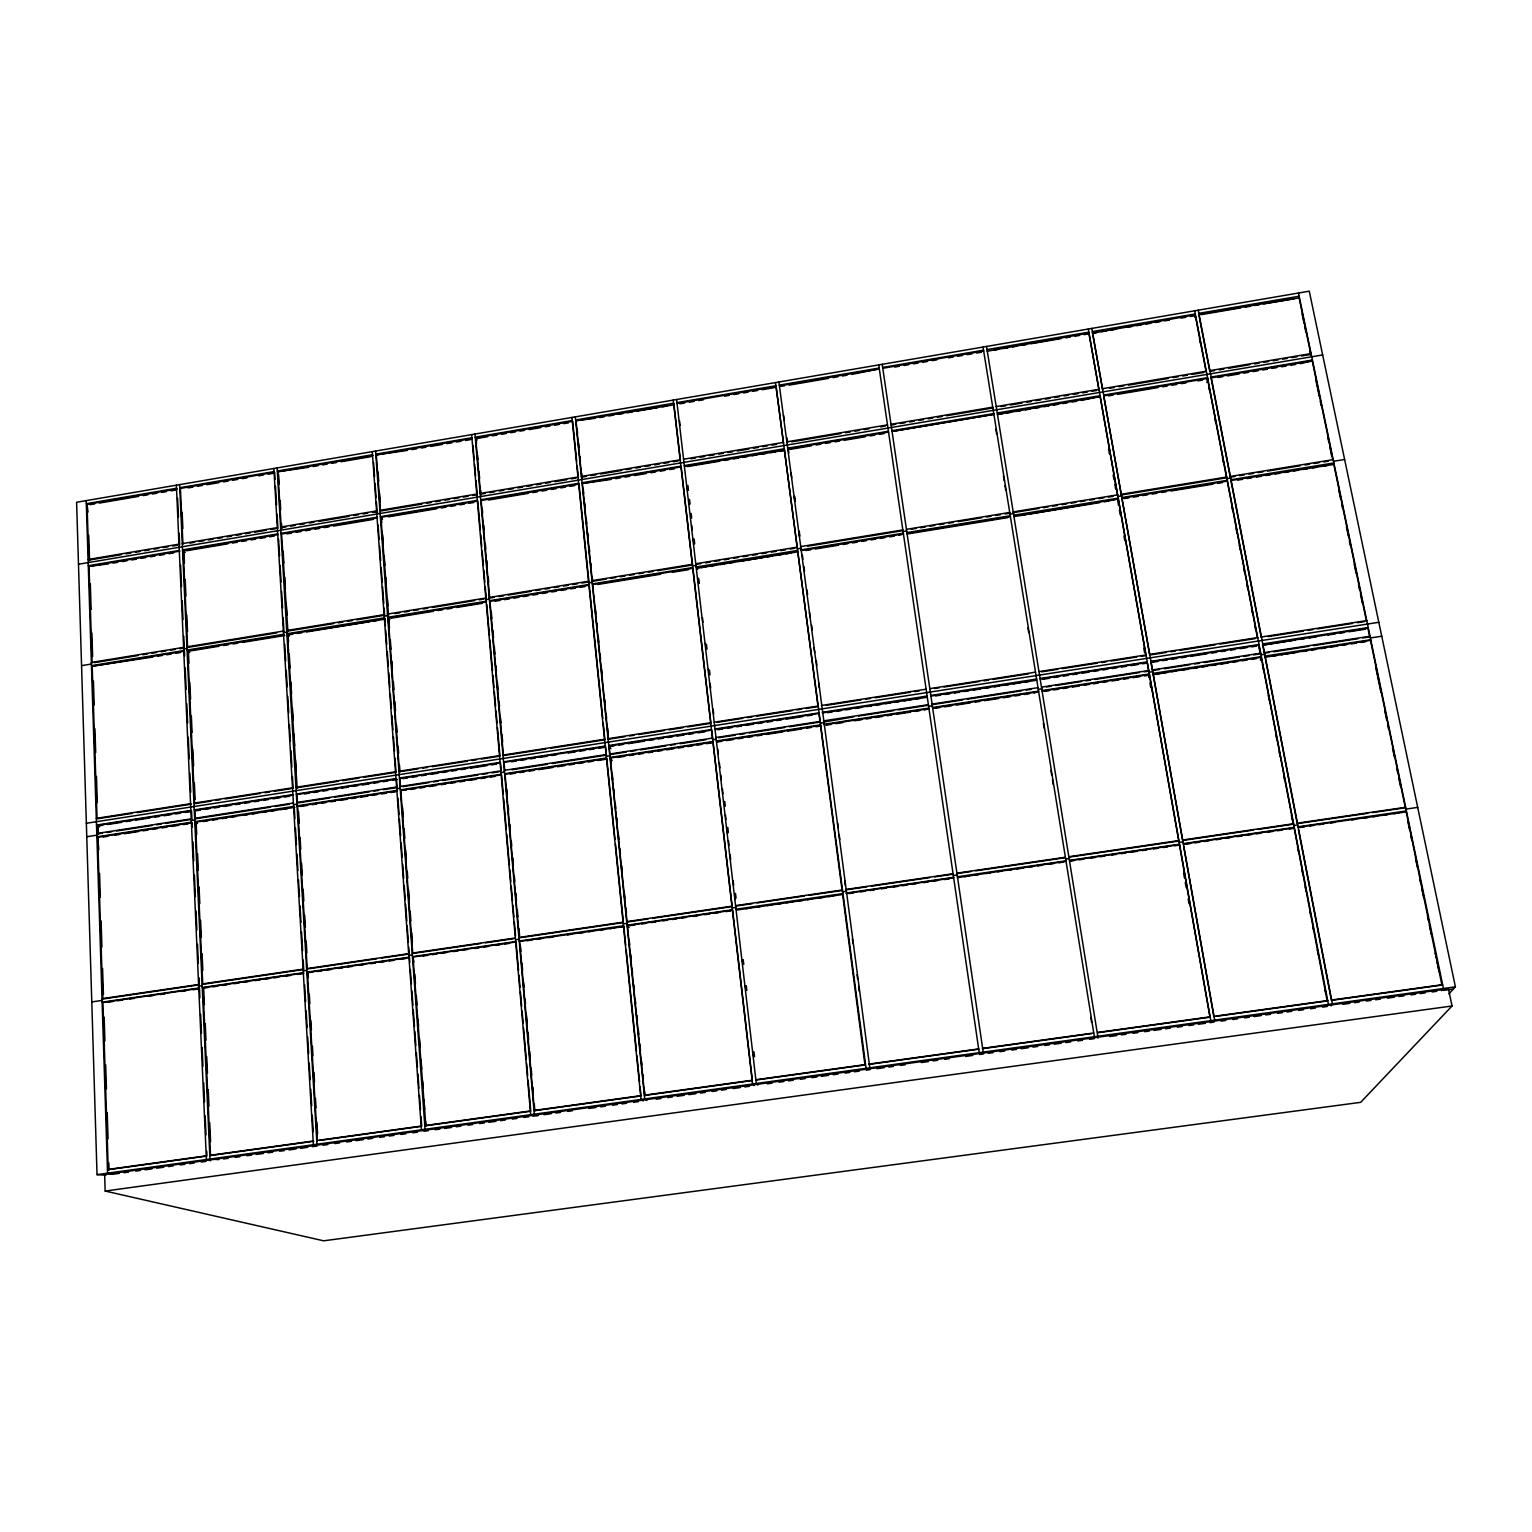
<?xml version="1.0" encoding="UTF-8"?>
<svg xmlns="http://www.w3.org/2000/svg" width="1532" height="1532" viewBox="0 0 1532 1532"><rect width="100%" height="100%" fill="white"/><g stroke="black" fill="none" stroke-linecap="round" stroke-linejoin="round"><path stroke-width="1.5" d="M1206.201 372.046L1195.171 314.826L1092.373 333.248L1097.046 332.463M1002.062 413.755L997.389 414.54L1100.091 396.501L1081.401 400.426M1013.935 516.61L1118.226 498.877L1104.285 501.864M1098.08 1038.121L986.512 346.443M1258.04 829.406L1293.41 824.216L1261.219 657.266L1152.964 674.616L1167.078 672.433M1194.883 317.392L1195.266 313.964L1092.412 331.563M1206.89 382.521L1207.561 377.638L1103.691 395.084M1298.753 297.955L1198.733 314.232L1209.801 371.453L1214.493 370.648M1234.926 476.433L1230.253 477.199L1211.046 377.868L1312.235 360.863L1300.285 363.659M1362.733 637.982L1369.761 636.891L1367.942 628.197L1262.464 645.183L1295.191 640.108M1260.434 660.349L1261.372 656.634L1153.117 673.391M1264.8 657.305L1370.489 640.357L1405.361 807.785L1372.461 812.611M1333.453 464.502L1230.885 480.493L1261.276 637.638M1405.84 811.941L1297.949 827.299M1327.267 1001.277L1294.119 827.855L1183.24 844.113M1331.04 1005.93L1332.4 1003.843L1198.235 310.192M1441.976 985.402L1406.127 811.424M1441.497 990.668L1443.431 988.485L1298.466 293.033M1448.946 993.904L1455.4 986.838L1309.266 291.176L76.6 502.266L97.033 1174.642L105.957 1175.216M1452.03 1005.988L1360.684 1102.331L323.654 1240.824L105.172 1191.053L104.655 1174.489L1448.429 988.753L1452.03 1005.988L105.172 1191.053M86.309 503.702L176.506 488.268M179.742 487.712L274.036 471.588M277.311 471.013L372.487 454.736M375.8 454.161L471.894 437.731M572.259 420.553L475.226 437.156L477.026 440.105M575.611 419.979L673.582 403.222M676.972 402.629L775.901 385.719M779.328 385.126L879.196 368.044M882.662 367.45L983.525 350.177M987.029 349.583L1088.869 332.157M1198.828 313.351L1299.136 296.193M121.449 554.641L88.837 560.138L87.056 504.392L177.195 488.976M182.94 544.281L180.431 488.421L274.649 472.296L275.051 479.305M285.89 526.97L281.218 527.755L277.905 471.741L373.023 455.464M421.913 504.066L380.434 511.056L376.336 454.908L472.354 438.478M586.45 476.375L581.739 477.161L575.994 420.745L674.195 404.774M677.278 403.433L776.13 386.524L783.541 443.188M882.815 368.274L983.601 351.02M90.101 504.679L94.716 503.875M99.331 503.09L138.589 496.368M143.223 495.583L147.838 494.798M152.453 494.013L157.068 493.208M161.683 492.423L166.318 491.638M170.933 490.853L175.548 490.049M188.149 487.904L192.86 487.099M197.571 486.295L202.281 485.491M206.973 484.687L218.75 482.676M223.461 481.871L228.172 481.048M232.864 480.244L237.575 479.439M242.286 478.635L246.997 477.831M258.774 475.82L263.466 475.016M268.177 474.211L272.887 473.407M308.641 467.298L277.905 471.741M313.275 466.494L317.909 465.709M322.563 464.924L327.197 464.119M331.831 463.334L336.465 462.53M341.1 461.745L371.242 456.593M407.282 450.427L376.336 454.908M411.955 449.623L416.647 448.819M421.319 448.014L425.992 447.229M430.684 446.425L442.384 444.414M447.057 443.629L451.749 442.825M456.421 442.02L461.113 441.216M465.785 440.412L470.477 439.627M487.674 436.677L476.126 438.65L476.548 443.342M492.289 435.892L496.904 435.088M501.5 434.303L506.115 433.518M510.731 432.733L515.346 431.947M519.961 431.143L524.576 430.358M529.191 429.573L540.719 427.6M545.335 426.815L549.95 426.03M554.565 425.226L559.18 424.441M563.795 423.655L568.41 422.87M595.01 418.313L575.994 420.745M599.663 417.527L604.317 416.723M608.97 415.938L613.643 415.134M618.296 414.329L622.95 413.544M627.603 412.74L632.276 411.955M636.929 411.15L657.879 407.569M662.552 406.765L667.205 405.98M679.94 403.797L684.632 402.993M689.343 402.188L694.034 401.384M698.745 400.58L703.456 399.775M724.617 396.156L729.309 395.352M734.019 394.547L738.711 393.743M743.422 392.939L748.133 392.135M752.825 391.33L757.536 390.526M762.227 389.722L773.986 387.711M784.403 385.93L779.539 385.93L879.349 368.867L851.658 374.421M789.037 385.126L828.467 378.385M833.121 377.6L837.755 376.795M842.389 376.01L847.024 375.225M894.669 367.067L899.341 366.263M904.033 365.459L908.706 364.673M913.398 363.869L918.089 363.065M922.762 362.261L927.454 361.456M932.126 360.652L936.818 359.867M948.538 357.856L953.21 357.052M957.902 356.247L962.575 355.462M967.267 354.658L971.939 353.854M976.631 353.049L981.323 352.245M994.077 350.062L998.711 349.277M1003.326 348.492L1007.941 347.687M1012.575 346.902L1017.191 346.117M1021.825 345.332L1026.44 344.528M1031.055 343.743L1061.101 338.61M1065.736 337.806L1070.351 337.021M1074.985 336.236L1079.6 335.431M1084.216 334.646L1088.85 333.861M1101.699 331.659L1106.372 330.855M1111.045 330.069L1115.717 329.265M1127.38 327.274L1132.052 326.469M1136.725 325.665L1141.378 324.88M1146.051 324.075L1150.724 323.271M1155.396 322.486L1160.069 321.682M1164.722 320.877L1169.395 320.092M1181.076 318.082L1185.73 317.296M1190.402 316.492L1195.075 315.688M1200.954 314.692L1240.537 307.913M1245.21 307.128L1249.863 306.323M1254.517 305.519L1259.17 304.734M1263.823 303.93L1294.1 298.759M88.09 559.486L178.995 544.166M182.27 543.63L277.311 527.621M280.605 527.065L376.566 510.903M379.898 510.348L476.778 494.032M480.148 493.476L577.966 477.007M581.356 476.433L680.151 459.791M683.559 459.217L783.312 442.422M786.778 441.848L887.507 424.881M890.992 424.307L992.717 407.167M996.26 406.574L1098.999 389.281M1102.542 388.688L1206.316 371.204M1209.916 370.61L1311.086 353.566M126.103 553.856L130.756 553.071M135.429 552.286L140.082 551.501M144.736 550.716L149.408 549.931M154.062 549.145L158.715 548.36M163.369 547.575L168.041 546.809M172.695 546.024L177.348 545.239M189.891 543.113L194.526 542.347M199.16 541.562L203.794 540.777M208.429 540.011L213.063 539.226M217.697 538.441L222.332 537.655M226.966 536.889L231.6 536.104M236.234 535.319L240.85 534.534M245.484 533.768L250.118 532.983M254.752 532.198L266.338 530.244M270.973 529.478L275.607 528.693M290.563 526.165L295.255 525.38M299.927 524.595L304.6 523.81M309.272 523.025L313.964 522.24M318.637 521.455L349.047 516.341M353.72 515.537L358.392 514.752M363.065 513.967L367.757 513.182M372.429 512.397L377.638 512.301M426.528 503.281L431.143 502.515M435.758 501.73L440.354 500.964M444.969 500.179L449.585 499.413M454.2 498.628L458.796 497.862M463.411 497.077L468.026 496.311M472.641 495.525L477.237 494.759L476.031 480.684M485.261 493.4L480.608 494.185L475.686 437.903L572.642 421.319L576.683 461.285M489.914 492.615L494.568 491.829M499.221 491.044L503.875 490.278M508.528 489.493L513.182 488.708M517.835 487.923L522.489 487.138M527.142 486.353L531.815 485.567M536.468 484.782L541.122 483.997M545.775 483.212L550.428 482.427M555.082 481.642L566.725 479.688M571.379 478.903L576.032 478.118M591.141 475.571L595.852 474.786M600.544 474.001L621.705 470.439M626.397 469.654L631.088 468.849M635.799 468.064L640.491 467.279M645.202 466.475L649.894 465.69M654.604 464.905L659.296 464.1M664.007 463.315L668.699 462.53M673.391 461.726L678.102 460.94M690.817 458.796L695.451 458.03M700.105 457.245L704.739 456.459M709.373 455.674L714.008 454.908M718.642 454.123L723.276 453.338M727.911 452.553L732.545 451.787M737.179 451.002L748.765 449.048M753.418 448.263L758.053 447.478M762.687 446.712L767.321 445.927M771.956 445.142L776.59 444.357M791.68 441.829L840.838 433.556M845.511 432.771L850.203 431.967M854.875 431.181L859.567 430.396M864.24 429.611L868.931 428.826M880.632 426.853L885.305 426.068M891.145 425.092L895.76 424.307M900.376 423.521L904.991 422.755M909.625 421.97L914.24 421.185M918.855 420.419L923.49 419.634M928.105 418.868L932.72 418.083M937.335 417.298L941.969 416.532M946.585 415.746L992.793 407.972M1000.971 406.593L1005.643 405.808M1010.316 405.022L1021.978 403.069M1026.631 402.265L1031.304 401.48M1035.977 400.695L1040.63 399.909M1045.303 399.124L1049.975 398.339M1054.629 397.554L1059.301 396.769M1063.974 395.984L1068.627 395.199M1073.3 394.413L1077.973 393.628M1082.626 392.843L1087.299 392.058M1091.971 391.273L1096.625 390.488M1109.589 388.305L1114.3 387.519M1119.011 386.715L1123.722 385.93M1128.452 385.145L1168.495 378.404M1173.225 377.6L1177.936 376.815M1182.647 376.01L1187.357 375.225M1192.068 374.421L1203.846 372.448M1219.204 369.863L1223.915 369.078M1228.607 368.274L1249.767 364.712M1254.478 363.927L1259.17 363.141M1263.881 362.337L1268.573 361.552M1273.284 360.767L1277.975 359.963M1282.686 359.177L1287.378 358.392M1292.089 357.588L1296.781 356.803M1301.491 356.018L1310.894 354.428L1298.944 297.074M78.477 564.236L1322.671 354.945M88.282 565.729L179.282 550.448M277.675 533.902L182.538 549.892L185.2 552.477M280.969 533.347L377.025 517.203M477.333 500.351L380.357 516.648L382.445 519.367M480.684 499.777L578.617 483.327M582.007 482.752L680.878 466.149M684.306 465.575L784.154 448.78M888.445 431.258L787.601 448.206L788.923 452.668M891.93 430.664L993.751 413.563M997.294 412.97L1100.129 395.677M1211.161 377.025L1312.426 360.001M92.112 663.03L89.028 566.38L179.972 551.099M278.288 534.572L183.227 550.562L187.593 647.423L276.928 632.85M287.92 631.739L281.582 534.036L377.561 517.893M494.3 597.346L489.685 598.112L481.144 500.504L579 484.055L588.92 581.911L581.988 583.041M606.327 579.058L592.348 581.337L582.39 483.48L681.185 466.877L692.56 564.982L657.611 570.689M684.613 466.303L784.595 450.293L779.96 451.078M787.831 448.972L888.579 432.043M108.408 563.891L89.028 566.38M113.062 563.106L117.734 562.321M122.388 561.535L127.041 560.75M131.714 559.965L136.367 559.18M141.021 558.395L145.693 557.629M150.347 556.844L155 556.059M159.673 555.273L164.326 554.488M168.98 553.703L173.652 552.918M186.215 550.811L227.923 543.803M232.558 543.037L237.192 542.251M241.826 541.466L246.46 540.7M251.095 539.915L255.729 539.13M260.344 538.364L264.979 537.579M269.613 536.794L274.247 536.028M286.867 533.902L291.54 533.117M296.212 532.332L300.904 531.547M305.577 530.761L310.249 529.976M314.922 529.191L319.614 528.406M324.286 527.621L328.959 526.836M333.65 526.05L373.406 519.367M388.324 516.858L436.754 508.72M441.35 507.954L445.965 507.169M450.58 506.403L455.195 505.637M459.791 504.851L464.407 504.085M469.022 503.3L473.637 502.534M488.593 500.026L528.157 493.361M532.81 492.595L537.464 491.81M542.117 491.025L546.79 490.24M551.443 489.455L556.097 488.67M560.75 487.904L565.404 487.119M570.057 486.333L574.711 485.548M610.962 479.459L582.39 483.48M615.673 478.673L620.364 477.888M625.075 477.084L629.767 476.299M634.478 475.514L646.217 473.541M650.928 472.756L655.619 471.952M660.33 471.167L665.022 470.381M669.733 469.596L674.425 468.792M687.217 466.647L719.676 461.189M724.31 460.423L728.945 459.638M733.598 458.853L738.232 458.087M742.867 457.302L747.501 456.517M752.135 455.751L756.77 454.966M761.404 454.181L766.057 453.415M770.692 452.629L775.326 451.844M788.042 449.719L811.462 445.774M816.135 444.989L820.826 444.203M825.518 443.418L830.191 442.633M834.883 441.848L839.555 441.063M844.247 440.278L865.312 436.735M869.985 435.95L874.676 435.165M879.349 434.379L884.041 433.594M1006.735 412.97L1011.407 412.204M1016.061 411.419L1020.733 410.633M1025.406 409.848L1030.059 409.063M1034.732 408.278L1039.405 407.493M1044.077 406.708L1048.731 405.923M1053.403 405.137L1058.076 404.352M1062.729 403.567L1067.402 402.782M1072.074 401.997L1076.747 401.212M1108.345 395.907L1113.055 395.122M1117.766 394.318L1157.847 387.596M1162.558 386.811L1167.269 386.007M1171.98 385.221L1176.691 384.436M1181.402 383.632L1186.113 382.847M1197.909 380.855L1202.62 380.07M1217.978 377.485L1222.689 376.7M1227.381 375.915L1239.139 373.942M1243.85 373.138L1248.542 372.353M1253.253 371.567L1257.964 370.782M1262.655 369.978L1267.366 369.193M1272.058 368.408L1276.769 367.623M1281.48 366.818L1286.171 366.033M1290.882 365.248L1295.574 364.463M91.346 662.437L183.591 647.385M186.904 646.83L283.363 631.088M286.695 630.533L384.092 614.638M387.462 614.083L485.816 598.016M489.225 597.461L588.537 581.241M591.965 580.685L692.273 564.312M695.739 563.738L797.042 547.192M800.547 546.618L902.846 529.919M906.389 529.344L1009.722 512.454M1013.303 511.88L1117.671 494.836M1121.29 494.242L1226.73 477.026M1230.388 476.433L1333.204 459.638M94.409 662.647L138.206 655.505M142.802 654.738L147.417 653.992M152.032 653.245L156.628 652.479M161.243 651.732L165.858 650.985M170.454 650.238L175.069 649.472M179.684 648.725L184.28 647.979L183.763 636.163M287.307 631.146L333.65 623.581M338.285 622.835L342.919 622.069M347.553 621.322L352.188 620.556M356.822 619.809L382.311 615.634M395.026 613.566L399.699 612.8M404.371 612.034L409.063 611.268M413.736 610.502L418.428 609.736M423.1 608.97L427.773 608.223M432.464 607.457L474.575 600.582M479.248 599.816L483.94 599.05M498.915 596.599L503.53 595.852M508.145 595.086L531.221 591.333M535.836 590.567L540.451 589.82M545.066 589.073L549.682 588.307M554.297 587.56L558.912 586.813M563.527 586.047L568.142 585.301M572.757 584.535L577.373 583.788M611 578.292L615.653 577.545M620.326 576.779L624.979 576.013M629.633 575.247L634.305 574.5M638.959 573.734L643.632 572.968M648.285 572.221L652.938 571.455M696.045 564.408L700.756 563.642M705.448 562.876L710.159 562.11M714.87 561.344L719.58 560.578M724.291 559.812L729.002 559.027M733.694 558.261L738.405 557.495M743.116 556.729L747.827 555.963M752.538 555.197L757.229 554.431M761.94 553.646L766.651 552.88M771.362 552.114L776.073 551.348M780.784 550.582L785.476 549.816M790.186 549.05L794.897 548.264M807.728 546.177L902.98 530.627M911.214 529.287L915.906 528.521M920.598 527.755L925.29 526.989M929.981 526.223L934.692 525.457M939.384 524.691L944.076 523.925M948.768 523.159L953.459 522.393M958.151 521.627L981.61 517.778M986.302 517.012L990.993 516.246M995.685 515.48L1000.377 514.714M1005.088 513.948L1009.779 513.182M1013.341 512.607L1038.849 508.452M1043.484 507.686L1048.118 506.939M1052.752 506.173L1057.386 505.407M1062.021 504.66L1066.655 503.894M1071.289 503.147L1075.924 502.381M1080.558 501.634L1085.192 500.868M1089.827 500.121L1094.461 499.355M1099.095 498.609L1103.729 497.843M1108.364 497.096L1112.998 496.33M1239.579 475.667L1244.252 474.901M1248.925 474.135L1253.597 473.388M1258.27 472.622L1262.943 471.856M1267.615 471.09L1300.285 465.747M1304.958 465L1309.63 464.234M1314.303 463.468L1318.975 462.702M1323.648 461.936L1328.321 461.17M81.56 665.654L91.403 664.045M183.668 648.993L186.981 648.438M283.458 632.697L286.79 632.161M384.206 616.247L387.577 615.711M485.95 599.644L489.359 599.089M588.69 582.869L592.137 582.313M692.464 565.94L695.93 565.365L697.673 569.33M797.253 548.839L800.757 548.264M903.095 531.547L906.638 530.972M1009.99 514.101L1013.571 513.526M1117.977 496.483L1121.596 495.889M1227.055 478.673L1230.694 478.08M1333.549 461.285L1344.617 459.485M91.46 665.654L183.744 650.602M283.554 634.325L187.057 650.066L189.738 652.383M384.321 617.875L286.886 633.769L289.28 636.144M486.084 601.272L387.711 617.319L389.798 619.771M489.493 600.716L588.862 584.496M592.31 583.941L692.636 567.568M696.122 566.993L797.463 550.467M800.968 549.892L903.325 533.193M906.867 532.619L1010.258 515.748M1013.839 515.173L1118.264 498.13M1121.884 497.536L1227.362 480.32M1231.019 479.727L1333.893 462.951M132.384 813.339L97.071 818.835L92.207 666.228L184.434 651.196L184.644 655.964M284.167 634.918L187.747 650.66L194.641 803.649L211.052 801.083M385.394 619.1L287.499 634.382L297.151 788.271M486.544 601.904L388.247 617.951L399.469 771.764M797.885 551.846L696.715 568.334M801.198 550.582L903.459 533.902L898.939 535.357M907.001 533.327L1010.297 516.476M152.855 657.037L92.207 666.228M157.451 656.29L162.066 655.524M166.682 654.777L171.278 654.03M175.893 653.283L180.508 652.517M218.961 646.255L188.417 651.234L188.953 663.184M223.672 645.489L228.364 644.723M233.056 643.957L237.766 643.191M242.458 642.425L284.76 635.512M292.727 634.229L288.112 634.976L288.514 642.042M297.361 633.463L301.995 632.716M306.63 631.95L369.174 621.762M373.808 620.996L378.442 620.249M391.1 618.181L433.211 611.306M437.884 610.54L442.556 609.793M447.248 609.027L451.921 608.261M456.593 607.495L482.331 603.302M495.123 601.214L499.853 600.448M504.583 599.663L509.313 598.897M514.024 598.131L518.754 597.365M523.484 596.58L528.195 595.814M532.925 595.048L537.655 594.282M542.366 593.516L547.096 592.731M551.826 591.965L556.537 591.199M561.267 590.433L565.997 589.648M570.727 588.882L575.438 588.116M580.168 587.35L584.898 586.565M597.71 584.477L660.618 574.232M672.28 572.317L688.577 569.655M701.426 567.568L706.118 566.802M710.829 566.036L715.54 565.27M720.251 564.504L724.942 563.738M729.653 562.972L734.364 562.206M739.075 561.421L762.591 557.591M767.302 556.825L772.013 556.059M776.724 555.293L781.416 554.527M786.127 553.761L790.838 552.995M806.043 550.505L810.696 549.758M815.33 548.992L838.559 545.201M843.213 544.454L847.847 543.688M852.501 542.941L857.135 542.175M861.788 541.409L866.423 540.662M871.076 539.896L875.73 539.149M880.364 538.383L885.017 537.636M889.652 536.87L894.305 536.104M907.135 534.017L1007.999 517.567M1020.867 515.48L1025.502 514.714M1030.136 513.967L1099.65 502.63M1124.143 498.628L1128.816 497.862M1133.488 497.096L1138.18 496.349M1142.853 495.583L1147.545 494.817M1152.217 494.051L1156.909 493.285M1161.582 492.519L1166.254 491.753M1170.946 491.006L1213.076 484.131M1217.748 483.365L1222.421 482.599M1237.76 480.11L1242.433 479.344M1247.105 478.578L1251.759 477.812M1256.432 477.065L1261.104 476.299M1265.777 475.533L1270.43 474.767M1275.103 474.001L1279.775 473.254M1284.448 472.488L1289.101 471.722M1293.774 470.956L1298.447 470.209M1303.119 469.443L1307.792 468.677M1312.445 467.911L1317.118 467.164M1321.79 466.398L1326.463 465.632M96.305 818.356L190.562 803.687M193.932 803.151L292.516 787.812M295.925 787.276L395.486 771.783M398.933 771.247L499.489 755.602M502.975 755.065L604.527 739.247M608.051 738.692L710.637 722.721M714.199 722.185L817.839 706.041M821.42 705.486L926.113 689.189M929.752 688.634L1035.517 672.165M1039.175 671.591L1146.032 654.949M1149.728 654.375L1257.695 637.58M1261.449 636.986L1366.755 620.594M137.095 812.592L191.251 804.166M215.744 800.355L220.436 799.627M225.127 798.9L260.306 793.423M264.998 792.695L269.689 791.967M274.381 791.24L290.793 788.674M296.557 787.793L338.189 781.301M342.823 780.592L359.005 778.065M363.639 777.337L396.022 772.3L394.988 758.11M401.805 771.4L418.159 768.853M422.832 768.126L427.505 767.398M432.177 766.67L467.241 761.212M471.913 760.485L476.586 759.757M481.259 759.029L497.613 756.502M602.746 718.374L589.245 585.167L489.953 601.348L503.434 755.582L545.909 748.976M550.639 748.248L604.91 739.784L603.225 723.142M624.73 736.701L608.434 739.247L592.673 584.592L692.943 568.238L710.944 723.295L687.638 726.915M629.403 735.973L634.057 735.264M638.71 734.537L664.352 730.534M669.005 729.826L682.985 727.643M716.842 722.376L742.733 718.336M747.444 717.608L752.135 716.88M756.846 716.153L792.159 710.657M796.851 709.929L801.562 709.182M806.272 708.454L818.031 706.616L797.674 551.156M826.284 705.333L861.137 699.913M865.791 699.186L870.444 698.477M875.098 697.749L909.97 692.311M914.604 691.602L919.257 690.875M934.558 688.481L939.25 687.753M943.942 687.025L979.178 681.548M983.87 680.821L988.561 680.093M993.272 679.346L1028.489 673.869M1041.511 671.839L1057.769 669.312M1062.404 668.584L1097.218 663.165M1101.872 662.456L1106.506 661.728M1111.16 661.001L1136.687 657.037M1141.321 656.309L1145.974 655.581L1118.226 498.877M1166.082 652.46L1149.67 655.007L1121.845 498.283L1227.228 481.086L1257.542 638.231M1170.774 651.732L1175.465 651.004M1180.157 650.277L1215.336 644.8M1220.027 644.072L1255.187 638.595M1268.285 636.546L1303.368 631.088M1308.041 630.361L1312.713 629.633M1317.405 628.905L1352.469 623.447M1357.141 622.72L1364.169 621.628M86.347 823.278L1378.819 622.298M190.849 810.409L96.516 825.078L99.523 826.878M194.238 809.892L292.899 794.572M296.327 794.036L395.984 778.562M399.431 778.026L500.083 762.381M503.568 761.844L605.217 746.046M711.442 729.558L608.74 745.51L610.942 748.669M715.004 729.002L818.72 712.897M822.32 712.323L927.109 696.045M930.747 695.49L1036.628 679.04M1040.285 678.465L1147.257 661.862M1150.953 661.288L1259.036 644.493M1262.789 643.919L1368.191 627.545M293.531 795.051L194.947 810.371L195.33 818.797L270.532 807.153M329.897 797.942L297.438 802.979L296.94 794.534L396.52 779.06L397.133 787.544L383.23 789.689M504.756 770.864L504.028 762.362L605.6 746.601L606.461 755.104L552.075 763.53M715.291 729.558L818.931 713.452L820.06 722.032L789.401 726.781M822.531 712.897L927.358 697.213M930.862 696.083L1036.666 680.246M1040.305 679.078L1147.181 662.475L1148.713 671.131L1144.059 671.839M102.759 825.25L98.048 825.997L98.316 834.385L97.282 825.537L191.557 810.888L191.94 819.314L165.973 823.335M107.47 824.522L121.583 822.339M126.294 821.612L131.005 820.865M135.716 820.137L149.849 817.954M154.56 817.207L159.271 816.479M163.981 815.752L171.048 814.66M175.759 813.932L180.47 813.186M185.18 812.458L189.891 811.73M195.617 810.83L200.309 810.102M205.001 809.375L209.692 808.647M214.384 807.919L219.076 807.192M223.768 806.464L230.815 805.372M235.507 804.645L240.198 803.917M244.89 803.189L249.563 802.462M254.255 801.734L258.946 801.006M263.638 800.279L268.33 799.551M273.022 798.823L280.069 797.732M284.76 797.004L289.452 796.276M304.485 793.94L309.119 793.212M313.754 792.504L318.369 791.776M323.003 791.067L327.637 790.34M332.252 789.631L336.887 788.903M341.521 788.176L348.453 787.103M353.088 786.395L357.722 785.667M362.337 784.958L369.289 783.867M373.904 783.158L378.538 782.431M383.172 781.722L387.788 780.994M392.422 780.286L397.056 779.558M402.839 778.658L407.512 777.93M412.185 777.222L416.857 776.494M421.53 775.767L426.202 775.039M430.875 774.311L437.884 773.22M442.556 772.492L447.229 771.764M451.902 771.036L456.593 770.309M461.266 769.6L465.939 768.873M470.611 768.145L486.965 765.598M491.638 764.87L496.311 764.142M511.554 761.787L516.265 761.059M520.995 760.312L525.706 759.585M530.436 758.857L535.147 758.11M539.877 757.383L546.962 756.291M551.673 755.544L556.403 754.816M568.2 752.978L575.285 751.886M579.996 751.159L584.726 750.412M589.456 749.684L594.167 748.957M598.897 748.229L603.608 747.482M609.487 746.582L614.14 745.854M618.813 745.127L623.467 744.399M628.12 743.69L644.436 741.143M649.108 740.416L653.762 739.707M658.415 738.979L663.088 738.252M667.741 737.524L672.395 736.815M677.067 736.088L684.057 734.996M688.711 734.268L693.364 733.56M698.037 732.832L705.026 731.741M717.914 729.73L722.625 729.002M727.336 728.274L732.047 727.547M736.758 726.819L741.45 726.091M746.161 725.345L753.227 724.253M757.938 723.525L762.649 722.798M767.36 722.07L772.051 721.342M776.762 720.595L781.473 719.868M786.184 719.14L802.653 716.574M807.364 715.846L812.075 715.118M827.376 712.744L832.029 712.016M836.683 711.308L841.317 710.58M845.97 709.852L850.624 709.125M855.277 708.416L862.248 707.324M866.901 706.616L871.555 705.888M876.208 705.16L880.843 704.433M885.496 703.724L890.149 702.997M894.803 702.269L899.456 701.56M904.091 700.833L911.08 699.741M915.715 699.032L920.368 698.305M935.669 695.93L940.361 695.202M945.072 694.475L949.763 693.747M954.455 693.019L959.166 692.273M963.858 691.545L968.55 690.817M973.26 690.089L980.308 688.998M984.999 688.27L989.691 687.542M994.402 686.815L999.094 686.087M1003.786 685.359L1008.477 684.613M1013.188 683.885L1020.235 682.793M1024.927 682.066L1029.619 681.338M1042.66 679.308L1049.631 678.236M1054.265 677.508L1058.899 676.799M1063.553 676.072L1068.187 675.344M1072.84 674.635L1077.475 673.908M1082.128 673.18L1089.08 672.108M1093.733 671.38L1098.367 670.671M1103.021 669.944L1107.655 669.216M1112.309 668.507L1116.943 667.78M1121.577 667.052L1126.231 666.343M1130.865 665.616L1137.836 664.543M1142.489 663.816L1147.123 663.088M1150.819 662.513L1157.866 661.422M1162.558 660.694L1167.25 659.966M1171.942 659.239L1176.633 658.511M1181.325 657.783L1185.998 657.056M1190.69 656.328L1207.12 653.781M1211.812 653.053L1216.504 652.326M1221.196 651.598L1225.887 650.87M1230.579 650.143L1235.271 649.415M1239.963 648.687L1246.991 647.596M1251.682 646.868L1256.374 646.14M1299.883 639.38L1304.555 638.653M1309.228 637.925L1316.256 636.833M1327.938 635.014L1334.966 633.922M1339.638 633.195L1344.311 632.467M1348.983 631.758L1365.357 629.212M96.784 833.485L191.232 818.854M194.621 818.318L293.397 803.017M296.825 802.481L396.596 787.027M400.043 786.49L500.811 770.883M504.315 770.347L606.097 754.567M609.621 754.031L712.437 738.098M715.999 737.543L819.85 721.457M823.45 720.902L928.373 704.643M932.011 704.088L1038.007 687.657M1041.683 687.102L1148.789 670.499M1152.504 669.924L1260.702 653.168M1264.455 652.575L1370.01 636.24M97.55 833.944L102.28 833.197M106.991 832.47L111.702 831.742M116.432 831.014L151.821 825.537M156.532 824.79L161.262 824.063M275.224 806.426L289.318 804.223M334.531 797.234L369.308 791.852M373.942 791.125L378.595 790.416M402.935 786.644L428.692 782.641M433.365 781.914L438.056 781.205M442.729 780.477L477.85 775.039M482.542 774.311L487.233 773.583M491.906 772.856L498.934 771.764M511.86 769.773L547.345 764.277M626.339 752.04L609.985 754.567L609.123 746.046L711.729 730.113L712.725 738.654M631.012 751.312L635.665 750.584M640.338 749.857L666.018 745.893M670.69 745.165L675.363 744.437M680.036 743.709L705.716 739.745M718.642 737.735L735.149 735.188M739.86 734.441L744.59 733.713M749.301 732.985L784.671 727.509M853.937 716.784L823.852 722.032M858.59 716.057L893.539 710.637M898.212 709.929L928.488 705.237M932.126 704.663L962.728 699.933M967.42 699.205L1021.557 690.817M1026.268 690.089L1030.979 689.362M1046.356 686.968L1051.009 686.259M1055.663 685.532L1081.247 681.568M1085.901 680.859L1090.554 680.131M1095.208 679.404L1139.406 672.567M1154.783 670.173L1159.475 669.446M1164.186 668.718L1190.038 664.716M1194.73 663.988L1199.441 663.26M1204.133 662.533L1239.388 657.075M1244.099 656.347L1248.791 655.619M1253.502 654.892L1260.549 653.8L1258.883 645.144L1150.896 661.901L1152.428 670.556M1268.975 652.498L1264.283 653.226L1262.617 644.551M1273.667 651.77L1308.826 646.332M1313.518 645.604L1358.041 638.691M86.769 836.721L96.842 835.17M191.309 820.539L194.698 820.003M293.493 804.702L296.921 804.185M396.711 788.731L400.178 788.195M500.964 772.588L504.449 772.051M606.27 756.291L609.793 755.736M712.629 739.822L716.191 739.267M820.08 723.181L823.68 722.625M928.622 706.367L932.26 705.812M1038.294 689.381L1041.971 688.826M1149.096 672.242L1152.811 671.667M1261.047 654.892L1264.8 654.317M1370.374 637.963L1381.749 636.22M96.88 836.855L191.385 822.224M293.608 806.407L194.775 821.688L197.494 823.527M297.017 805.87L396.845 790.435M400.292 789.899L501.117 774.292M504.603 773.756L606.442 757.995M712.82 741.526L609.966 757.44L612.149 760.561M716.382 740.971L820.309 724.904M823.91 724.33L928.871 708.09M932.509 707.535L1038.562 691.123M1042.239 690.549L1149.402 673.965L1149 677.565L1148.387 674.118M1265.126 656.06L1370.738 639.706M199.007 977.684L199.313 984.827L102.816 998.998L97.665 837.295L192.094 822.684L192.304 827.452M294.833 807.364L195.464 822.167L202.779 984.329L303.738 969.507L303.183 960.066M397.382 790.933L297.648 806.368L307.243 968.99L376.776 958.783M480.646 943.54L412.759 953.498L400.829 790.397L501.577 774.809L503.224 793.768M615.481 844.113L623.428 922.57L519.348 937.852L505.062 774.273L606.806 758.532L615.002 839.364M713.108 742.082L610.33 757.976L627.048 922.034L648.074 918.951M716.67 741.526L820.501 725.459L841.796 888.12M824.101 724.904L928.986 708.665L924.447 709.967M932.624 708.11L1038.6 691.717L1033.909 693.038M1042.258 691.143L1149.326 674.578L1178.797 841.049L1069.144 857.135M103.142 837.027L107.853 836.28M114.938 835.189L119.649 834.461M124.36 833.734L138.512 831.55M143.242 830.823L147.953 830.076M152.664 829.348L157.394 828.62M162.105 827.893L166.816 827.165M171.546 826.437L178.612 825.346M183.342 824.618L188.053 823.89M203.201 821.535L207.912 820.807M212.603 820.08L217.295 819.352M222.006 818.624L226.698 817.897M231.389 817.169L236.1 816.441M243.148 815.369L247.839 814.641M252.55 813.913L257.242 813.186M261.934 812.458L266.645 811.73M271.336 811.003L276.028 810.275M280.739 809.547L287.786 808.456M300.559 806.483L307.53 805.392M312.164 804.683L316.798 803.974M321.433 803.247L326.067 802.538M330.701 801.811L335.336 801.102M339.97 800.374L346.921 799.302M351.556 798.593L356.19 797.866M360.824 797.157L367.776 796.085M372.41 795.357L377.044 794.648M381.679 793.921L386.313 793.212M390.947 792.484L395.601 791.776M406.037 790.167L400.829 790.397M410.729 789.44L415.402 788.712M420.094 787.984L424.766 787.257M429.458 786.529L436.467 785.456M441.159 784.729L445.831 784.001M450.523 783.273L455.195 782.546M459.887 781.837L464.56 781.109M469.252 780.382L476.28 779.29M480.952 778.562L485.625 777.854M490.317 777.126L494.989 776.398M510.233 774.043L514.963 773.315M519.693 772.568L524.423 771.841M529.153 771.113L533.883 770.385M538.613 769.658L552.803 767.455M557.533 766.728L564.619 765.636M569.349 764.889L574.079 764.162M578.809 763.434L583.539 762.706M588.269 761.978L592.999 761.232M597.729 760.504L604.814 759.412M617.702 757.421L624.711 756.329M629.384 755.602L634.037 754.893M638.71 754.165L643.383 753.438M648.055 752.729L652.709 752.001M657.381 751.274L662.054 750.546M666.726 749.837L673.716 748.746M678.389 748.018L683.061 747.31M687.734 746.582L692.387 745.854M697.06 745.146L701.733 744.418M706.405 743.69L713.395 742.618M716.957 742.062L721.668 741.335M726.398 740.607L733.464 739.516M738.175 738.769L742.905 738.041M747.616 737.313L752.327 736.586M757.038 735.858L761.768 735.13M766.479 734.403L782.986 731.856M787.697 731.128L801.849 728.926M806.56 728.198L811.271 727.47M815.982 726.743L820.712 726.015M826.629 725.096L831.282 724.368M835.955 723.659L842.926 722.568M854.569 720.768L861.558 719.695M866.231 718.968L870.885 718.259M875.538 717.531L882.528 716.44M887.181 715.731L891.835 715.004M896.507 714.295L910.468 712.131M915.14 711.403L919.794 710.676M935.095 708.32L939.805 707.592M944.497 706.865L951.563 705.773M956.274 705.046L970.388 702.862M975.099 702.135L979.791 701.407M984.502 700.679L998.615 698.496M1003.326 697.769L1010.392 696.677M1015.084 695.949L1019.795 695.222M1024.506 694.494L1029.198 693.766M1044.613 691.372L1049.267 690.664M1053.92 689.936L1058.574 689.208M1063.227 688.5L1067.861 687.772M1072.515 687.064L1079.505 685.972M1084.139 685.264L1088.792 684.536M1093.446 683.827L1098.099 683.1M1102.753 682.372L1107.406 681.663M1112.06 680.936L1119.03 679.863M1123.684 679.136L1128.337 678.427M1132.991 677.699L1139.961 676.627M1144.615 675.899L1149.268 675.191M1171.769 671.705L1176.461 670.978M1181.172 670.25L1188.219 669.158M1192.911 668.431L1197.622 667.703M1202.314 666.975L1207.005 666.248M1211.716 665.52L1216.408 664.792M1221.119 664.065L1228.166 662.973M1232.858 662.245L1237.55 661.518M1242.261 660.79L1246.952 660.062M1251.663 659.354L1256.355 658.626M1271.828 656.232L1276.52 655.505M1281.212 654.777L1297.604 652.23M1302.296 651.521L1306.968 650.794M1311.66 650.066L1316.352 649.338M1321.024 648.611L1325.716 647.883M1330.408 647.155L1337.436 646.083M1342.109 645.355L1346.8 644.627M1351.492 643.9L1356.165 643.172M1360.856 642.444L1365.548 641.736M102.031 998.653L198.605 984.482M202.071 983.965L303.106 969.143M306.611 968.626L408.68 953.632M412.204 953.115L515.327 937.986M518.888 937.45L623.064 922.168M626.684 921.632L731.932 906.178M735.571 905.642L841.93 890.035M845.607 889.498L953.076 873.719M956.791 873.163L1065.391 857.231M1069.144 856.675L1178.893 840.551M1182.704 839.996L1293.602 823.718M1297.451 823.144L1405.667 807.268M381.411 958.094L409.216 954.015L408.699 946.929M485.338 942.85L513.431 938.714M652.747 918.262L732.2 906.599L713.395 744.418M735.858 906.063L752.384 903.65M757.114 902.942L804.338 896.009M809.049 895.32L842.121 890.475M845.798 889.92L866.806 886.837M871.478 886.166L929.828 877.587M934.501 876.917L953.172 874.159M956.887 873.623L971.039 871.536M975.75 870.846L1065.391 857.69M1184.964 840.149L1253.329 830.095M1299.596 823.316L1367.77 813.3M91.786 1001.928L102.089 1000.415M198.681 986.244L202.147 985.746M303.221 970.905L306.706 970.388M408.795 955.413L412.338 954.896M515.48 939.767L519.042 939.231M623.237 923.949L626.856 923.413M732.143 907.978L735.781 907.442M842.16 891.835L845.836 891.279M953.325 875.519L957.06 874.963M1065.678 859.031L1069.451 858.475M1179.219 842.37L1183.01 841.815M1293.966 825.537L1297.796 824.963M1406.05 809.087L1417.694 807.383M102.146 1002.177L198.777 988.006M202.243 987.508L303.317 972.686M306.821 972.169L408.929 957.194M412.472 956.677L515.633 941.548M519.195 941.012L623.428 925.73M732.334 909.759L627.048 925.213L629.192 927.569M735.992 909.223L842.389 893.635M846.085 893.079L953.593 877.319M957.328 876.764L1065.966 860.831M1069.738 860.295L1179.544 844.189M1183.336 843.634L1294.31 827.357M1298.159 826.782L1406.414 810.907M313.792 1141.263L210.497 1155.549L202.952 987.853L303.949 973.031M317.373 1140.766L307.434 972.533L409.465 957.557L409.81 962.326M425.513 1121.309L425.877 1126.058L413.008 957.04L516.092 941.931L518.563 970.541M619.426 927.224L624.156 926.534L519.654 941.414L534.438 1110.719L641.008 1095.954L640.05 1086.533M842.772 894.497L736.547 910.065M846.277 893.52L953.689 877.779M1065.966 861.31L957.5 877.664M1069.738 860.754L1179.448 844.668L1209.993 1017.191L1097.601 1032.759M108.408 1002.139L113.1 1001.449M117.811 1000.76L122.522 1000.07M129.569 999.036L134.28 998.347M148.412 996.279L153.104 995.589M160.171 994.555L164.881 993.866M181.351 991.453L186.061 990.764M193.109 989.729L197.82 989.04M202.952 987.853L208.333 987.489M213.025 986.819L217.716 986.129M222.408 985.44L227.1 984.75M234.147 983.716L238.839 983.027M243.531 982.338L248.222 981.648M255.27 980.614L259.961 979.925M264.653 979.235L269.345 978.546M274.056 977.856L278.747 977.167M285.775 976.152L290.467 975.463M297.514 974.429L302.206 973.739M307.434 972.533L312.681 972.207M317.315 971.518L321.95 970.848M326.584 970.158L331.218 969.488M338.17 968.454L342.804 967.784M347.438 967.094L352.073 966.424M359.024 965.409L363.659 964.72M370.61 963.705L375.244 963.034M379.879 962.345L384.513 961.675M389.147 960.985L393.781 960.315M400.733 959.281L405.367 958.611M422.909 956.045L427.581 955.355M432.273 954.666L436.946 953.976M441.637 953.287L446.31 952.617M453.338 951.583L458.011 950.893M462.702 950.204L467.375 949.514M474.403 948.5L479.076 947.81M483.767 947.121L488.44 946.431M495.468 945.397L500.141 944.708M504.832 944.038L509.505 943.348M527.2 940.744L531.93 940.054M536.66 939.365L541.39 938.676M548.475 937.622L553.205 936.933M567.395 934.865L572.125 934.156M579.23 933.122L583.96 932.433M588.69 931.743L593.42 931.035M600.506 930.001L605.236 929.311M609.966 928.622L614.696 927.913M630.112 925.673L634.784 924.983M641.793 923.949L646.466 923.26M651.138 922.59L655.811 921.9M662.82 920.866L667.492 920.177M672.165 919.506L676.838 918.817M681.51 918.128L686.183 917.438M693.192 916.423L697.845 915.734M704.854 914.7L709.527 914.01M714.199 913.34L718.872 912.651M725.881 911.617L730.553 910.946M745.988 908.668L750.699 907.978M755.429 907.289L760.14 906.599M767.226 905.565L771.956 904.876M776.667 904.186L781.397 903.478M786.107 902.788L793.193 901.754M797.923 901.065L802.634 900.376M807.364 899.686L812.075 898.978M819.16 897.943L823.89 897.254M828.601 896.565L833.331 895.875M848.785 893.596L853.458 892.926M860.448 891.892L865.12 891.203M869.793 890.532L874.446 889.843M881.455 888.809L886.128 888.139M893.118 887.105L897.79 886.415M902.463 885.745L907.116 885.056M911.789 884.366L916.462 883.677M923.451 882.662L928.124 881.972M932.797 881.283L937.45 880.613M944.459 879.579L949.112 878.889M964.586 876.63L969.296 875.94M974.007 875.251L978.737 874.561M985.804 873.527L990.515 872.819M997.6 871.785L1002.311 871.095M1007.022 870.406L1011.733 869.716M1016.463 869.027L1023.529 867.993M1028.24 867.303L1032.97 866.595M1037.681 865.906L1042.392 865.216M1049.477 864.182L1054.188 863.493M1058.899 862.803L1063.61 862.114M1069.738 861.214L1074.392 860.524M1079.064 859.854L1083.737 859.165M1090.727 858.131L1095.38 857.46M1100.053 856.771L1104.725 856.082M1111.715 855.067L1116.388 854.377M1121.041 853.688L1125.714 853.018M1130.367 852.328L1137.376 851.294M1142.029 850.624L1146.702 849.934M1153.692 848.9L1158.364 848.23M1163.018 847.541L1167.69 846.851M1174.68 845.836L1179.353 845.147M1185.5 844.247L1190.211 843.558M1194.941 842.868L1199.652 842.16M1204.363 841.47L1209.074 840.781M1216.14 839.747L1220.851 839.057M1225.581 838.368L1230.292 837.678M1237.358 836.644L1242.069 835.955M1246.78 835.266L1251.491 834.576M1256.221 833.868L1260.932 833.178M1267.998 832.144L1272.709 831.455M1277.42 830.765L1282.131 830.076M1289.216 829.042L1293.927 828.352M1300.113 827.433L1304.804 826.744M1309.515 826.054L1314.207 825.365M1318.918 824.676L1323.61 823.986M1330.657 822.971L1335.349 822.282M1351.798 819.869L1356.509 819.18M1363.557 818.145L1368.248 817.456M1372.959 816.767L1377.651 816.077M1382.343 815.388L1387.054 814.698M1394.101 813.664L1398.793 812.975M107.451 1169.51L206.246 1155.837M209.788 1155.339L313.16 1141.034M316.741 1140.536L421.166 1126.077M424.804 1125.58L530.34 1110.968M533.998 1110.451L640.644 1095.686M644.34 1095.188L752.116 1080.252M755.851 1079.734L864.795 1064.663M868.567 1064.146L978.661 1048.903M982.472 1048.367L1093.752 1032.97M1097.621 1032.434L1210.108 1016.846M1214.014 1016.31L1327.727 1000.568M1331.672 1000.032L1442.646 984.655M319.69 1140.44L421.721 1126.307L421.032 1116.809M425.341 1125.809L530.781 1111.217L528.1 1080.213M756.119 1080.022L864.967 1064.951L842.581 894.056M868.74 1064.434L978.737 1049.209M982.548 1048.673L1091.378 1033.621M1216.255 1016.329L1327.497 1000.932M1442.301 985.038L1331.423 1000.377L1298.408 829.635M97.033 1174.642L1455.4 986.838M119.266 1173.378L112.238 1174.335L107.566 1173.186L86.213 500.619M123.958 1172.727L128.65 1172.076M135.678 1171.099L140.35 1170.467M145.042 1169.816L152.07 1168.839M156.743 1168.188L163.771 1167.231M168.463 1166.58L173.154 1165.929M180.182 1164.952L184.855 1164.32M189.547 1163.669L194.219 1163.018M201.247 1162.041L205.939 1161.39M218.827 1159.609L209.961 1159.035L179.608 484.629M223.519 1158.977L228.191 1158.326M235.2 1157.349L239.892 1156.698M246.901 1155.741L251.574 1155.09M256.265 1154.439L263.274 1153.481M267.947 1152.83L272.639 1152.179M279.647 1151.221L284.339 1150.57M289.012 1149.919L296.021 1148.943M300.712 1148.311L307.721 1147.334M312.394 1146.683L317.086 1146.032L313.371 1144.73L273.864 468.486M323.003 1145.227L327.733 1144.576M334.838 1143.581L339.549 1142.929M346.653 1141.953L351.364 1141.302M356.094 1140.651L363.199 1139.674M367.91 1139.023L372.64 1138.372M379.745 1137.376L384.455 1136.725M389.185 1136.074L393.916 1135.423M401.001 1134.446L405.731 1133.795M412.817 1132.818L417.547 1132.167M435.26 1129.716L439.914 1129.065M444.586 1128.414L451.595 1127.456M456.268 1126.805L460.94 1126.154M467.949 1125.197L472.622 1124.545M479.612 1123.588L484.284 1122.937M488.957 1122.286L495.966 1121.328M500.638 1120.677L505.311 1120.026M512.32 1119.069L516.973 1118.417M523.982 1117.46L528.655 1116.809M538.268 1115.468L533.327 1116.158L530.666 1114.683L471.626 434.628M544.052 1114.683L551.137 1113.707M555.848 1113.055L560.559 1112.404M567.644 1111.428L572.374 1110.757M588.882 1108.479L595.967 1107.502M600.678 1106.851L605.408 1106.2M612.474 1105.223L617.205 1104.572M621.915 1103.921L626.645 1103.27M633.712 1102.293L638.442 1101.642M656.175 1099.191L660.828 1098.54M667.837 1097.582L672.491 1096.931M677.163 1096.28L684.153 1095.323M688.826 1094.671L695.815 1093.714M700.488 1093.063L705.16 1092.412M712.15 1091.454L716.823 1090.803M721.476 1090.171L726.149 1089.52M733.139 1088.543L740.148 1087.586M744.801 1086.935L749.474 1086.303M767.283 1083.833L772.013 1083.181M779.079 1082.205L783.79 1081.554M788.501 1080.903L793.231 1080.252M800.298 1079.275L805.009 1078.624M812.075 1077.647L816.805 1076.996M821.516 1076.345L828.582 1075.368M833.293 1074.717L838.023 1074.066M845.09 1073.089L849.8 1072.438M854.511 1071.787L859.241 1071.136M877.051 1068.666L884.06 1067.689M888.713 1067.057L893.386 1066.406M900.376 1065.449L905.048 1064.797M921.364 1062.538L928.354 1061.58M933.026 1060.929L937.699 1060.278M944.689 1059.321L949.342 1058.669M965.677 1056.429L972.667 1055.452M988.178 1053.307L992.889 1052.656M999.956 1051.68L1004.686 1051.029M1011.752 1050.052L1016.463 1049.401M1021.174 1048.75L1028.24 1047.773M1032.951 1047.122L1037.681 1046.471M1044.747 1045.494L1049.458 1044.843M1054.169 1044.192L1061.236 1043.215M1065.966 1042.564L1070.677 1041.913M1077.743 1040.937L1082.454 1040.285M1089.52 1039.309L1094.231 1038.658L1094.365 1036.743L983.027 347.055M1109.743 1036.513L1116.732 1035.555M1121.405 1034.904L1126.077 1034.253M1133.067 1033.296L1137.74 1032.645M1144.73 1031.687L1149.402 1031.036M1154.056 1030.385L1161.064 1029.427M1165.737 1028.776L1170.391 1028.125M1177.399 1027.168L1182.053 1026.517M1189.062 1025.559L1193.715 1024.908M1198.388 1024.257L1205.378 1023.299M1221.004 1021.135L1225.715 1020.484M1232.8 1019.508L1237.511 1018.857M1244.578 1017.88L1249.308 1017.229M1254.019 1016.578L1261.085 1015.601M1265.815 1014.95L1270.526 1014.299M1277.592 1013.322L1282.322 1012.671M1287.033 1012.02L1291.744 1011.369M1298.83 1010.392L1303.541 1009.741M1310.607 1008.765L1315.318 1008.113M1322.403 1007.137L1327.114 1006.486M1342.798 1004.322L1349.845 1003.345M1354.537 1002.694L1359.248 1002.043M1366.295 1001.066L1370.987 1000.415M1375.698 999.764L1380.389 999.113M1387.437 998.136L1394.484 997.16M1399.195 996.528L1403.887 995.877M1410.934 994.9L1415.645 994.249M1420.336 993.598L1425.047 992.947M1432.094 991.97L1436.786 991.319M1443.47 990.4L1453.389 989.021M210.631 1160.758L206.399 1159.513L176.371 485.184M536.966 1115.66L534.323 1114.185L474.958 434.054M97.665 837.295L98.795 849.628M413.008 957.04L413.889 962.173M643.153 1100.991L641.027 1099.44L571.934 417.451M646.83 1100.474L644.723 1098.923L575.304 416.876M87.056 504.392L88.013 512.033M754.146 1085.652L752.557 1084.005L673.218 400.101M757.861 1085.135L756.291 1083.488L676.608 399.526M388.534 615.328L380.894 517.337L477.793 501.06L480.282 529.632M1312.235 360.863L1332.974 460.423M1333.663 463.736L1366.506 621.264M1302.104 314.003L1304.019 323.175M1304.977 327.752L1305.934 332.348M1309.745 350.675L1310.703 355.271M1315.892 380.204L1319.263 396.405M1320.239 401.02L1321.197 405.654M1327.938 438.037L1328.914 442.671M1329.872 447.306L1331.806 456.555M1338.757 489.953L1340.692 499.221M1341.649 503.856L1342.626 508.471M1346.475 527.008L1348.409 536.257M1349.366 540.892L1350.343 545.526M1354.192 564.044L1356.126 573.294M1358.539 584.879L1359.497 589.514M1360.473 594.129L1362.388 603.397M1375.564 666.554L1380.887 692.119M1384.756 710.714L1386.69 720.002M1387.666 724.655L1388.624 729.289M1392.492 747.884L1394.426 757.172M1396.858 768.796L1397.816 773.449M1398.793 778.084L1400.727 787.391M1407.774 821.19L1409.708 830.44M1410.666 835.074L1411.623 839.689M1415.472 858.188L1417.406 867.457M1419.819 879.004L1420.777 883.638M1421.753 888.273L1423.668 897.522M1427.537 916.021L1428.494 920.636M1429.452 925.271L1431.386 934.52M1435.235 953.019L1436.193 957.653M1437.169 962.268L1439.084 971.537M1264.972 656.692L1297.259 823.661M1194.673 310.805L1328.455 1004.379M1199.479 338.572L1200.36 343.13M1208.671 386.198L1209.552 390.813M1214.895 418.523L1215.795 423.138M1222.459 457.762L1223.359 462.377M1231.632 505.273L1232.532 509.965M1236.152 528.712L1237.052 533.404M1239.311 545.105L1240.211 549.797M1243.831 568.544L1244.731 573.236M1246.991 584.956L1247.891 589.648M1251.51 608.395L1252.41 613.087M1254.67 624.788L1255.57 629.48M1259.132 647.94L1259.974 652.268M1262.406 664.945L1263.326 669.637M1268.304 695.49L1269.205 700.181M1276.003 735.437L1276.922 740.128M1279.182 751.867L1280.082 756.578M1283.701 775.364L1284.62 780.075M1291.419 815.311L1292.319 820.022M1297.527 847.043L1298.427 851.715M1302.028 870.406L1302.928 875.078M1305.187 886.779L1306.087 891.452M1309.688 910.142L1310.588 914.815M1312.847 926.496L1313.747 931.169M1317.348 949.878L1318.267 954.551M1325.008 989.595L1325.927 994.268M1091.856 328.403L1214.684 1020.121L1213.938 1022.112L1210.05 1022.648L1210.778 1020.657L1088.314 329.016M1092.393 332.425L1102.523 389.492M1153.041 674.003L1182.608 840.493M1183.662 846.449L1213.88 1016.654M1098.961 390.105L1088.869 333.019L987.144 351.249M1100.091 396.501L1117.632 495.583M1108.574 449.067L1109.398 453.759M1113.151 474.958L1113.994 479.669M1114.817 484.361L1115.66 489.072M1117.728 500.849L1118.571 505.522M1119.394 510.194L1120.218 514.867M1123.933 535.894L1124.756 540.566M1143.772 648.055L1144.615 652.728M1149.938 682.908L1150.781 687.619M1183.623 873.24L1184.447 877.913M1185.27 882.566L1186.094 887.239M1188.162 898.92L1188.985 903.593M995.877 429.132L996.623 433.843M1003.441 476.107L1004.207 480.799M1004.954 485.491L1005.72 490.183M1027.953 627.909L1028.7 632.563M1043.349 723.391L1044.115 728.083M1050.933 770.309L1051.68 775M1052.446 779.692L1053.193 784.384M1090.822 1017.439L1091.569 1022.15M882.202 364.31L983.467 1053.959L979.657 1054.495L979.216 1052.676L878.736 364.903M786.969 437.884L787.582 442.537M794.648 496.234L795.261 500.907M799.244 531.278L799.876 535.97M802.328 554.68L802.94 559.372M803.879 566.438L804.492 571.13M806.962 589.954L807.594 594.665M811.615 625.248L812.228 629.939M816.25 660.522L816.882 665.233M837.602 822.895L838.234 827.625M839.172 834.729L839.785 839.459M783.484 415.038L784.116 419.768M791.125 473.12L791.738 477.793M794.208 496.521L794.821 501.194M798.823 531.623L799.436 536.296M809.451 612.474L810.064 617.185M814.086 647.787L814.698 652.498M818.739 683.1L819.352 687.791M844.745 880.938L845.358 885.649M852.386 939.02L852.998 943.75M857.058 974.601L857.671 979.331M858.609 986.455L859.241 991.204M778.907 382.004L870.061 1069.623L866.308 1070.159L775.479 382.598M784.384 449.546L797.253 547.882M687.887 485.414L688.423 490.087M689.515 499.394L690.07 504.066M691.143 513.392L691.698 518.046M694.149 539.034L694.685 543.688M698.764 578.713L699.32 583.405M706.443 644.398L706.98 649.089M709.45 670.212L710.005 674.903M724.751 801.428L725.306 806.158M727.777 827.376L728.332 832.087M735.494 893.405L736.03 898.116M743.212 959.626L743.767 964.375M746.256 985.689L746.812 990.419M753.993 1051.986L754.548 1056.716M679.499 420.687L680.055 425.379M687.083 485.721L687.619 490.374M688.711 499.719L689.266 504.392M691.698 525.399L692.253 530.072M693.345 539.398L693.881 544.071M697.807 577.736L698.362 582.428M702.46 617.645L702.997 622.337M705.467 643.459L706.022 648.17M708.473 669.293L709.029 673.984M710.12 683.387L710.676 688.079M713.127 709.201L713.682 713.893M717.78 749.11L718.336 753.801M719.427 763.204L719.963 767.896M720.787 774.943L721.342 779.635M722.434 789.037L722.989 793.729M725.44 814.871L725.996 819.582M727.087 828.965L727.643 833.676M728.466 840.704L729.002 845.415M730.094 854.799L730.649 859.509M733.119 880.651L733.656 885.343M734.766 894.745L735.303 899.437M742.331 959.721L742.886 964.451M745.356 985.727L745.912 990.457M753.074 1051.929L753.629 1056.659M673.889 404.008L680.457 460.538M577.085 428.558L577.564 433.25M578.522 442.652L579 447.344M579.958 456.747L580.437 461.438M581.643 473.177L582.122 477.888M583.232 488.861L583.711 493.515M584.649 502.822L585.128 507.475M586.316 519.118L586.794 523.772M587.733 533.098L588.211 537.751M589.169 547.058L589.648 551.731M590.816 563.355L591.295 568.027M592.252 577.334L592.731 581.988M595.469 609.008L595.967 613.777M596.925 623.275L597.403 628.043M598.38 637.542L598.859 642.31M600.084 654.183L600.563 658.952M601.521 668.45L602.019 673.218M604.68 699.358L605.159 704.126M606.136 713.625L606.615 718.374M607.591 727.892L608.07 732.641M610.693 758.493L611.191 763.242M612.398 775.135L612.877 779.884M613.853 789.382L614.332 794.131M615.309 803.649L615.787 808.398M616.745 817.897L617.243 822.646M618.449 834.538L618.928 839.287M619.905 848.785L620.383 853.535M621.59 865.408L622.088 870.176M624.501 893.922L624.979 898.671M625.956 908.189L626.435 912.938M629.212 940.15L629.69 944.861M630.648 954.283L631.127 959.013M632.084 968.435L632.563 973.146M633.769 984.942L634.248 989.653M635.206 999.075L635.684 1003.786M636.891 1015.582L637.369 1020.293M638.327 1029.715L638.806 1034.426M639.763 1043.867L640.491 1050.933M641.448 1060.355L641.927 1065.066M642.885 1074.506L643.383 1079.217M644.57 1090.995L645.049 1095.706M577.162 465.977L578.349 477.735M623.792 926.132L625.707 945.014M626.186 949.725L636.469 1051.143M636.948 1055.874L639.572 1081.803M477.563 455.042L477.984 459.734M478.999 471.454L479.612 478.482M480.646 490.202L481.048 494.893M482.216 508.337L482.637 513.086M483.672 524.978L484.093 529.746M485.338 544.013L485.759 548.782M486.793 560.674L487.214 565.423M488.248 577.334L488.67 582.083M491.236 611.46L491.868 618.583M492.902 630.437L493.515 637.542M494.338 647.04L494.97 654.145M496.004 665.999L496.425 670.748M497.46 682.602L498.072 689.706M499.106 701.56L499.528 706.309M500.562 718.163L500.983 722.913M502.017 734.766L502.63 741.871M506.747 788.98L507.169 793.729M508.203 805.564L508.605 810.313M509.85 824.522L510.271 829.252M511.305 841.106L511.726 845.836M512.76 857.69L513.373 864.795M514.407 876.649L514.829 881.379M515.863 893.213L516.476 900.337M517.318 909.797L517.931 916.921M518.965 928.756L519.578 935.861M520.516 946.565L520.937 951.315M521.972 963.226L522.603 970.388M523.638 982.299L524.059 987.068M525.093 998.979L525.514 1003.747M526.568 1015.659L527.18 1022.802M528.023 1032.338L528.636 1039.481M529.689 1051.392L530.302 1058.535M531.144 1068.072L531.757 1075.215M532.81 1087.126L533.213 1091.895M534.266 1103.806L534.879 1110.968M472.967 445.506L474.192 459.581M474.594 464.273L475.609 475.992M480.684 534.381L481.718 546.292M482.14 551.06L483.384 565.327M483.786 570.096L484.821 582.007M485.242 586.756L486.276 598.667M486.755 604.278L489.436 635.129M489.857 639.878L492.538 670.71M492.94 675.459L493.974 687.332M494.376 692.062L495.621 706.309M496.023 711.059L497.057 722.913M497.479 727.662L499.949 756.138M501.27 771.4L500.543 762.917L399.967 778.524L400.58 787.008M503.626 798.517L506.307 829.329M506.709 834.078L509.39 864.891M509.811 869.621L510.826 881.475M511.248 886.224L512.473 900.452M512.894 905.182L513.929 917.036M514.331 921.785L515.575 935.995M518.984 975.31L520.018 987.24M520.44 992.008L521.684 1006.313M522.086 1011.082L523.121 1022.993M523.542 1027.761L526.242 1058.765M526.644 1063.534L527.678 1075.445M378.04 471.99L378.73 481.335M379.591 493.036L380.262 502.381M381.411 518.027L381.755 522.776M382.636 534.63L383.326 544.128M384.187 556.001L384.877 565.48M385.758 577.353L386.275 584.477M387.309 598.706L387.826 605.829M388.764 618.564L389.454 628.024M390.315 639.84L391.005 649.3M391.866 661.115L392.403 668.22M393.437 682.41L393.954 689.496M394.816 701.33L395.505 710.791M396.539 724.981L397.056 732.066M398.109 746.256L398.626 753.342M399.488 765.177L400.005 772.262M402.571 807.421L403.261 816.862M404.122 828.678L404.812 838.119M405.674 849.934L406.363 859.375M407.244 871.191L407.761 878.276M408.623 890.092L409.312 899.533M410.174 911.348L410.863 920.789M411.725 932.605L412.414 942.065M414.751 974.046L415.459 983.544M416.321 995.417L417.01 1004.915M418.064 1019.163L418.581 1026.287M419.442 1038.16L420.132 1047.677M421.013 1059.55L421.702 1069.049M422.564 1080.922L423.1 1088.046M423.962 1099.919L424.651 1109.417M375.57 451.078L425.073 1129.295L428.251 1130.673L424.651 1131.171L421.453 1129.793L372.276 451.634M373.54 462.492L374.555 476.529M375.072 483.538L376.087 497.574M376.432 502.247L377.102 511.611M378.078 525.016L379.113 539.264M379.63 546.388L380.664 560.635M381.181 567.759L382.215 582.007M382.56 586.756L383.766 603.378M384.111 608.127L384.628 615.251M384.858 618.507L385.375 625.592M385.719 630.322L386.753 644.532M387.27 651.617L388.305 665.826M388.822 672.912L389.837 687.121M390.354 694.226L391.388 708.416M391.905 715.521L392.939 729.711M393.456 736.815L394.49 751.006M397.899 798.019L399.086 814.564M399.431 819.294L400.637 835.84M401.154 842.926L402.188 857.116M402.705 864.201L403.72 878.372M404.237 885.477L405.271 899.648M405.616 904.378L406.823 920.923M407.148 925.654L408.355 942.199M410.327 969.45L411.38 983.716M411.897 990.84L412.931 1005.107M413.276 1009.856L414.483 1026.497M414.827 1031.247L415.861 1045.513M416.378 1052.637L417.413 1066.904M417.93 1074.028L418.964 1088.294M419.481 1095.418L420.515 1109.685M278.652 474.786L279.188 484.112M280.165 500.428L280.701 509.754M281.543 523.753L281.811 528.425M283.152 551.271L283.86 563.106M284.703 577.296L285.392 589.131M286.235 603.34L286.924 615.175M289.222 653.838L290.046 667.99M290.889 682.142L291.578 693.939M292.421 708.09L293.11 719.887M293.952 734.019L294.642 745.816M295.485 759.968L296.174 771.764M298.529 811.539L299.219 823.316M300.061 837.449L300.751 849.226M301.593 863.359L302.283 875.136M303.125 889.269L303.815 901.046M304.657 915.178L305.347 926.956M306.17 941.088L306.879 952.866M308.047 972.877L308.334 977.608M309.311 994.191L309.866 1003.652M310.843 1020.235L311.417 1029.696M312.394 1046.279L312.949 1055.739M313.926 1072.323L314.481 1081.784M315.458 1098.367L316.032 1107.828M316.856 1122.037L317.564 1133.871M277.12 467.93L316.952 1144.232M275.473 486.295L276.564 504.966M277.101 514.312L277.924 528.31M278.575 539.321L279.533 555.905M280.088 565.365L281.065 581.949M281.62 591.429L282.577 608.013M283.133 617.492L283.975 631.701M284.722 644.359L285.68 660.886M286.235 670.327L287.193 686.834M287.748 696.275L288.725 712.801M289.414 724.598L290.371 741.124M290.927 750.565L291.884 767.072M292.44 776.513L293.129 788.31M294.221 806.885L294.91 818.682M295.465 828.103L296.423 844.592M296.978 854.013L297.936 870.521M298.491 879.942L299.468 896.45M300.004 905.872L300.981 922.36M301.536 931.801L302.627 950.644M304.638 984.884L305.615 1001.468M306.17 1010.948L307.128 1027.532M307.683 1037.011L308.66 1053.595M309.215 1063.074L310.173 1079.658M310.728 1089.137L311.705 1105.721M312.26 1115.2L313.237 1131.784M182.136 512.377L182.882 528.655M183.897 551.194L184.434 563.01M185.18 579.536L185.927 596.063M186.77 614.964L187.517 631.49M189.815 682.295L190.562 699.013M191.328 715.731L192.075 732.449M192.841 749.167L193.587 765.904M194.353 782.622L195.1 799.34M196.153 822.627L196.69 834.538M197.551 853.611L198.317 870.291M199.064 886.971L199.811 903.65M200.577 920.33L201.324 937.01M202.071 953.689L202.837 970.369M203.641 988.178L204.388 1004.705M205.231 1023.587L205.977 1040.113M206.724 1056.64L207.471 1073.147M208.218 1089.673L208.965 1106.2M209.712 1122.726L210.573 1141.608M177.597 498.283L178.44 516.897M179.167 533.193L179.684 544.837M180.604 565.27L181.542 586.545M182.174 600.716L183.017 619.617M185.18 667.933L186.138 689.438M186.77 703.782L187.632 722.893M188.264 737.237L189.24 758.761M189.872 773.105L190.715 792.216M192.936 841.777L193.779 860.85M194.43 875.155L195.387 896.603M196.019 910.908L196.881 929.981M197.513 944.287L198.356 963.379M199.907 997.811L199.486 988.351L102.931 1002.522L108.255 1169.701L206.954 1156.047L206.743 1151.317M200.635 1014.337L201.477 1033.238M202.109 1047.409L202.952 1066.291M203.699 1082.837L204.541 1101.719M205.173 1115.89L206.016 1134.791M88.76 535.243L89.565 560.769M90.292 583.5L91.116 609.41M91.882 632.965L92.629 656.519M93.414 681.089L94.18 704.931M94.927 728.753L95.693 752.576M96.459 776.398L97.301 802.615M99.561 873.393L100.308 897.158M101.074 920.904L101.916 947.044M102.587 968.435L103.429 994.574M104.157 1017.152L104.904 1041.032M105.67 1064.893L106.436 1088.754M107.202 1112.634L108.044 1138.87M108.81 1162.75L109.04 1169.912M993.808 414.349L892.064 431.45L993.808 414.349M1207.446 378.461L1103.653 395.907L1121.252 494.989L1226.596 477.793L1207.446 378.461M732.622 910.18L627.411 925.615L644.704 1095.457L752.384 1080.539L732.622 910.18"/></g></svg>
